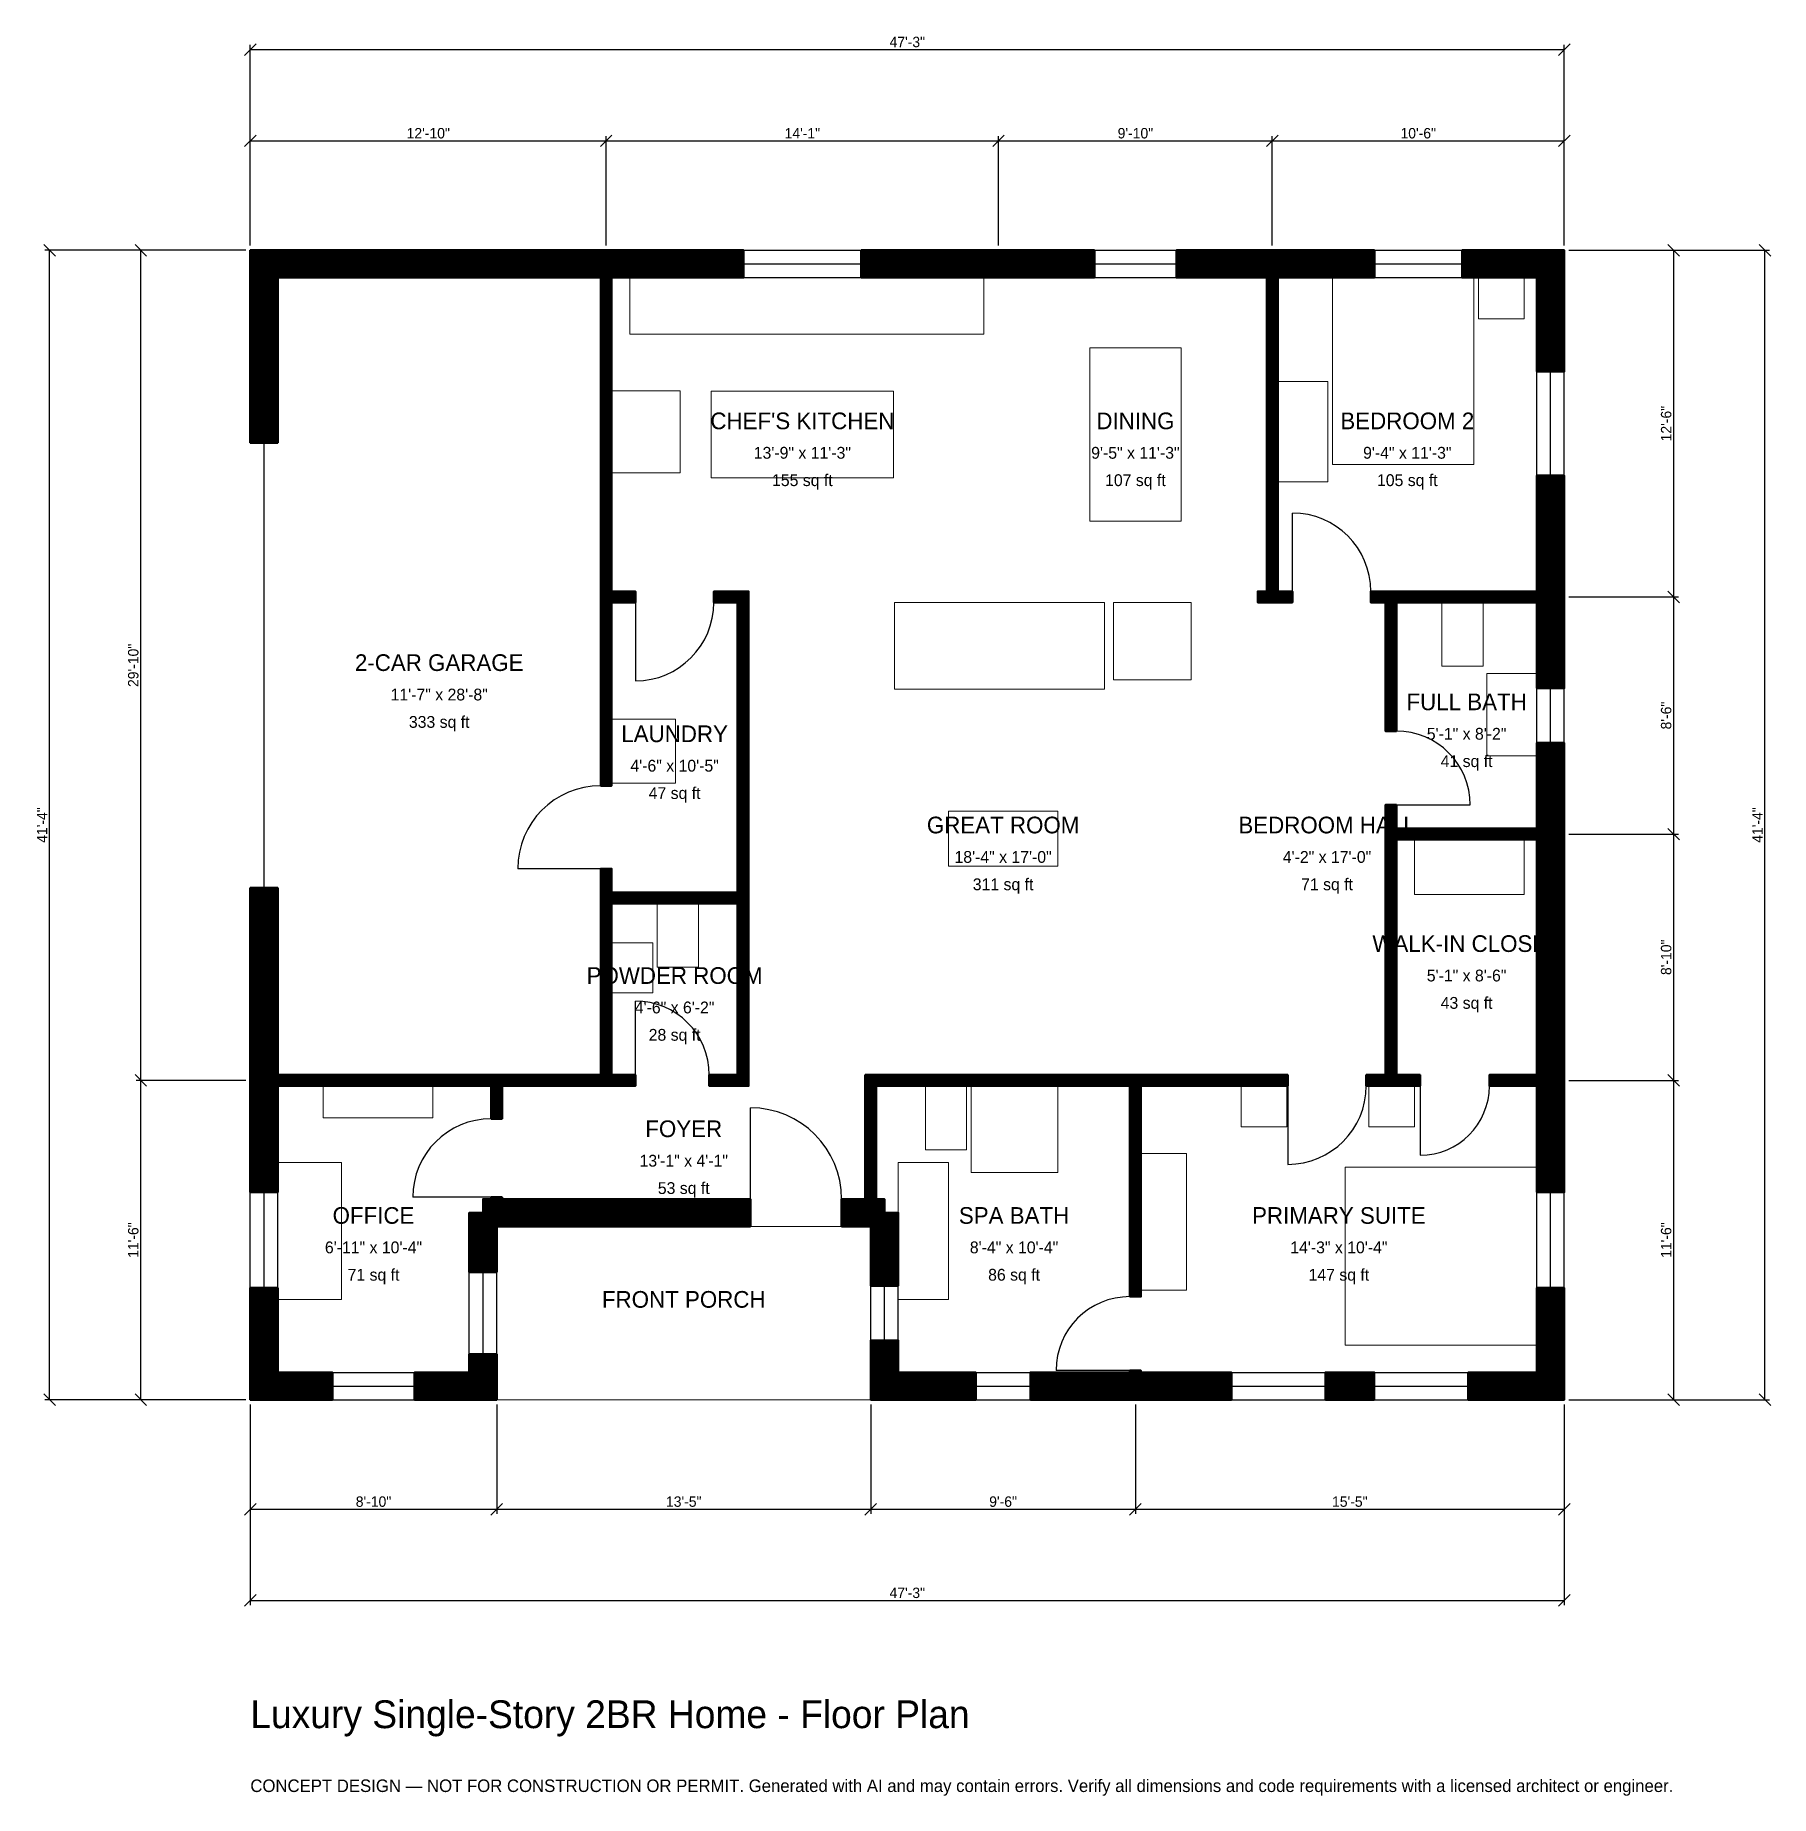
# Model space of a CAD drawing. Header units: inches. Extents: x -93 to 656, y -171 to 589.
import ezdxf
from ezdxf.enums import TextEntityAlignment as Align

# ---------------------------------------------------------------- set-up
doc = ezdxf.new("R2010")
doc.units = ezdxf.units.IN
doc.header["$MEASUREMENT"] = 0
doc.linetypes.add('DASHED', pattern=[0.6, 0.5, -0.1])
for name, color, linetype, lineweight in [('A-ANNO-DIMS', 1, 'Continuous', 13), ('A-ANNO-TEXT', 7, 'Continuous', 18), ('A-AREA-IDEN', 7, 'Continuous', 18), ('A-DOOR', 2, 'Continuous', 25), ('A-FLOR-FIXT', 9, 'Continuous', 13), ('A-FURN', 9, 'Continuous', 13), ('A-GLAZ', 4, 'Continuous', 25), ('A-SITE-PAVE', 8, 'Continuous', 13), ('A-WALL', 7, 'Continuous', 50), ('A-WALL-PATT', 8, 'Continuous', 13)]:
    doc.layers.add(name, color=color, linetype=linetype, lineweight=lineweight)
doc.dimstyles.new('PLAN', dxfattribs={"dimtxt": 4.5, "dimasz": 3, "dimexe": 2, "dimexo": 2, "dimgap": 1, "dimtad": 1, "dimdec": 0, "dimlunit": 4, "dimtsz": 2.5, "dimcen": 2.5, "dimclrd": 1, "dimclre": 1, "dimazin": 3, "dimtfac": 1, "dimtmove": 0, "dimatfit": 3})

msp = doc.modelspace()

# ---------------------------------------------------------------- hatches: boundary and pattern name
at = {"layer": 'A-WALL-PATT'}
h = msp.add_hatch(dxfattribs=at)
h.set_pattern_fill('ANSI31', color=8, scale=0.8)
h.paths.add_polyline_path([(0, 140.1575), (0, 140.1575), (0, 143.7008), (0, 220.8661), (11.811, 220.8661), (11.811, 143.7008), (11.811, 140.1575), (103.937, 140.1575), (108.6614, 140.1575), (151.1811, 140.1575), (151.1811, 214.1732), (151.1811, 218.8976), (151.1811, 229.1339), (155.9055, 229.1339), (155.9055, 218.8976), (210.2362, 218.8976), (210.2362, 344.0945), (200, 344.0945), (200, 348.8189), (210.2362, 348.8189), (214.9606, 348.8189), (214.9606, 344.0945), (214.9606, 218.8976), (214.9606, 214.1732), (214.9606, 140.1575), (214.9606, 135.4331), (210.2362, 135.4331), (198.0315, 135.4331), (198.0315, 140.1575), (210.2362, 140.1575), (210.2362, 214.1732), (155.9055, 214.1732), (155.9055, 140.1575), (166.1417, 140.1575), (166.1417, 135.4331), (155.9055, 135.4331), (151.1811, 135.4331), (108.6614, 135.4331), (108.6614, 121.2598), (103.937, 121.2598), (103.937, 135.4331), (11.811, 135.4331), (11.811, 131.8898), (11.811, 89.5669), (0, 89.5669), (0, 131.8898), (0, 135.4331), (0, 135.4331), (0, 140.1575)])
h.paths.add_polyline_path([(0, 484.252), (0, 484.252), (0, 496.063), (0, 496.063), (0, 496.063), (11.811, 496.063), (11.811, 496.063), (147.6378, 496.063), (147.6378, 496.063), (151.1811, 496.063), (151.1811, 496.063), (155.9055, 496.063), (155.9055, 496.063), (212.7953, 496.063), (212.7953, 484.252), (159.4488, 484.252), (159.4488, 484.252), (155.9055, 484.252), (155.9055, 348.8189), (166.1417, 348.8189), (166.1417, 344.0945), (155.9055, 344.0945), (155.9055, 264.9606), (151.1811, 264.9606), (151.1811, 344.0945), (151.1811, 348.8189), (151.1811, 484.252), (11.811, 484.252), (11.811, 412.9921), (0, 412.9921), (0, 484.252)])
h.paths.add_polyline_path([(316.9291, 496.063), (328.7402, 496.063), (364.1732, 496.063), (364.1732, 484.252), (328.7402, 484.252), (316.9291, 484.252), (263.5827, 484.252), (263.5827, 496.063), (316.9291, 496.063)])
h.paths.add_polyline_path([(435.0394, 496.063), (438.5827, 496.063), (438.5827, 496.063), (443.3071, 496.063), (443.3071, 496.063), (446.8504, 496.063), (485.0394, 496.063), (485.0394, 484.252), (446.8504, 484.252), (443.3071, 484.252), (443.3071, 348.8189), (449.6063, 348.8189), (449.6063, 344.0945), (443.3071, 344.0945), (438.5827, 344.0945), (434.6457, 344.0945), (434.6457, 348.8189), (438.5827, 348.8189), (438.5827, 484.252), (435.0394, 484.252), (399.6063, 484.252), (399.6063, 496.063), (435.0394, 496.063)])
h.paths.add_polyline_path([(555.1181, 496.063), (555.1181, 496.063), (566.9291, 496.063), (566.9291, 496.063), (566.9292, 496.063), (566.9292, 484.252), (566.9291, 484.252), (566.9291, 443.7008), (555.1181, 443.7008), (555.1181, 484.252), (522.8346, 484.252), (522.8346, 496.063), (555.1181, 496.063)])
h.paths.add_polyline_path([(566.9291, 352.3622), (566.9291, 352.3622), (566.9291, 348.8189), (566.9292, 348.8189), (566.9292, 344.0945), (566.9291, 344.0945), (566.9291, 307.0866), (555.1181, 307.0866), (555.1181, 340.5512), (555.1181, 340.5512), (555.1181, 344.0945), (494.4882, 344.0945), (494.4882, 288.5827), (489.7638, 288.5827), (489.7638, 344.0945), (483.4646, 344.0945), (483.4646, 348.8189), (489.7638, 348.8189), (494.4882, 348.8189), (555.1181, 348.8189), (555.1181, 398.8189), (566.9291, 398.8189), (566.9291, 352.3622)])
h.paths.add_polyline_path([(566.9291, 250), (566.9291, 246.4567), (566.9292, 246.4567), (566.9292, 241.7323), (566.9291, 241.7323), (566.9291, 238.189), (566.9291, 140.1575), (566.9292, 140.1575), (566.9292, 135.4331), (566.9291, 135.4331), (566.9291, 131.8898), (566.9291, 131.8898), (566.9291, 89.5669), (555.1181, 89.5669), (555.1181, 135.4331), (534.6457, 135.4331), (534.6457, 140.1575), (555.1181, 140.1575), (555.1181, 143.7008), (555.1181, 143.7008), (555.1181, 238.189), (555.1181, 241.7323), (494.4882, 241.7323), (494.4882, 140.1575), (504.7244, 140.1575), (504.7244, 135.4331), (494.4882, 135.4331), (489.7638, 135.4331), (481.4961, 135.4331), (481.4961, 140.1575), (489.7638, 140.1575), (489.7638, 241.7323), (489.7638, 246.4567), (489.7638, 256.6929), (494.4882, 256.6929), (494.4882, 246.4567), (555.1181, 246.4567), (555.1181, 250), (555.1181, 283.4646), (566.9291, 283.4646), (566.9291, 250)])
h.paths.add_polyline_path([(566.9291, 11.811), (566.9292, 11.811), (566.9292, 0), (566.9291, 0), (566.9291, 0), (555.1181, 0), (555.1181, 0), (525.5249, 0), (525.5249, 11.811), (555.1181, 11.811), (555.1181, 48.2283), (566.9291, 48.2283), (566.9291, 11.811)])
h.paths.add_polyline_path([(463.8451, 0), (463.8451, 11.811), (484.9738, 11.811), (484.9738, 0), (463.8451, 0)])
h.paths.add_polyline_path([(387.7953, 0), (384.252, 0), (384.252, 0), (379.5276, 0), (379.5276, 0), (375.9843, 0), (336.6142, 0), (336.6142, 11.811), (375.9843, 11.811), (379.5276, 11.811), (379.5276, 12.5984), (384.252, 12.5984), (384.252, 11.811), (387.7953, 11.811), (423.294, 11.811), (423.294, 0), (387.7953, 0)])
h.paths.add_polyline_path([(279.5276, 0), (279.5276, 0), (267.7165, 0), (267.7165, 0), (267.7165, 0), (267.7165, 11.811), (267.7165, 11.811), (267.7165, 25.5906), (279.5276, 25.5906), (279.5276, 11.811), (312.9921, 11.811), (312.9921, 0), (279.5276, 0)])
h.paths.add_polyline_path([(267.7165, 72.4409), (267.7165, 72.4409), (267.7165, 74.8031), (265.3543, 74.8031), (265.3543, 74.8031), (255.1181, 74.8031), (255.1181, 86.6142), (265.3543, 86.6142), (265.3543, 135.4331), (265.3543, 140.1575), (270.0787, 140.1575), (379.5276, 140.1575), (384.252, 140.1575), (434.6457, 140.1575), (439.3701, 140.1575), (447.6378, 140.1575), (447.6378, 135.4331), (439.3701, 135.4331), (434.6457, 135.4331), (384.252, 135.4331), (384.252, 44.4882), (379.5276, 44.4882), (379.5276, 135.4331), (270.0787, 135.4331), (270.0787, 86.6142), (273.622, 86.6142), (273.622, 80.7087), (279.5276, 80.7087), (279.5276, 49.2126), (267.7165, 49.2126), (267.7165, 72.4409)])
h.paths.add_polyline_path([(108.6614, 74.8031), (108.6614, 74.8031), (106.2993, 74.8031), (106.2993, 72.4409), (106.2992, 72.4409), (106.2992, 55.1181), (94.4882, 55.1181), (94.4882, 80.7087), (100.3937, 80.7087), (100.3937, 86.6142), (103.937, 86.6142), (103.937, 87.4016), (108.6614, 87.4016), (108.6614, 86.6142), (215.748, 86.6142), (215.748, 74.8031), (108.6614, 74.8031)])
h.paths.add_polyline_path([(106.2992, 11.811), (106.2993, 11.811), (106.2993, 0), (106.2992, 0), (106.2992, 0), (94.4882, 0), (94.4882, 0), (70.8661, 0), (70.8661, 11.811), (94.4882, 11.811), (94.4882, 19.685), (106.2992, 19.685), (106.2992, 11.811)])
h.paths.add_polyline_path([(11.811, 0), (11.811, 0), (0, 0), (0, 0), (0, 0), (0, 11.811), (0, 11.811), (0, 48.2283), (11.811, 48.2283), (11.811, 11.811), (35.4331, 11.811), (35.4331, 0), (11.811, 0)])

# ---------------------------------------------------------------- linework, layer by layer
at = {"layer": 'A-DOOR', "linetype": 'DASHED'}
msp.add_line((5.9055, 220.8661), (5.9055, 412.9921), dxfattribs=at)
at = {"layer": 'A-DOOR'}
for p, q in [((449.6063, 348.8189), (449.6063, 382.6772)), ((166.1417, 344.0945), (166.1417, 310.2362)), ((494.4882, 256.6929), (526.378, 256.6929)), ((151.1811, 229.1339), (115.3543, 229.1339)), ((166.1417, 140.1575), (166.1417, 172.0472)), ((447.6378, 135.4331), (447.6378, 101.5748)), ((504.7244, 135.4331), (504.7244, 105.5118)), ((215.748, 86.6142), (215.748, 125.9843)), ((103.937, 87.4016), (70.0787, 87.4016)), ((379.5276, 12.5984), (347.6378, 12.5984))]:
    msp.add_line(p, q, dxfattribs=at)
for centre, radius, start, end in [((449.6063, 348.8189), 33.8583, 0, 90), ((166.1417, 344.0945), 33.8583, 270, 360), ((494.4882, 256.6929), 31.8898, 0, 90), ((151.1811, 229.1339), 35.8268, 90, 180), ((166.1417, 140.1575), 31.8898, 0, 90), ((447.6378, 135.4331), 33.8583, 270, 360), ((504.7244, 135.4331), 29.9213, 270, 360), ((215.748, 86.6142), 39.3701, 0, 90), ((103.937, 87.4016), 33.8583, 90, 180), ((379.5276, 12.5984), 31.8898, 90, 180)]:
    msp.add_arc(centre, radius, start, end, dxfattribs=at)
at = {"layer": 'A-FLOR-FIXT'}
for points in [[(163.7795, 459.8425), (316.5354, 459.8425), (316.5354, 484.252), (163.7795, 484.252)], [(198.8189, 397.8346), (277.5591, 397.8346), (277.5591, 435.2362), (198.8189, 435.2362)], [(514.1732, 316.5354), (531.8898, 316.5354), (531.8898, 344.0945), (514.1732, 344.0945)], [(533.4646, 277.9528), (555.1181, 277.9528), (555.1181, 313.3858), (533.4646, 313.3858)], [(175.5906, 186.6142), (193.3071, 186.6142), (193.3071, 214.1732), (175.5906, 214.1732)], [(155.9055, 175.5906), (173.622, 175.5906), (173.622, 197.2441), (155.9055, 197.2441)], [(291.3386, 107.874), (309.0551, 107.874), (309.0551, 135.4331), (291.3386, 135.4331)], [(311.0236, 98.0315), (348.4252, 98.0315), (348.4252, 135.4331), (311.0236, 135.4331)], [(279.5276, 43.3071), (301.1811, 43.3071), (301.1811, 102.3622), (279.5276, 102.3622)]]:
    msp.add_lwpolyline(points, close=True, dxfattribs=at)
at = {"layer": 'A-FURN'}
for points in [[(466.9291, 403.5433), (527.9528, 403.5433), (527.9528, 484.252), (466.9291, 484.252)], [(529.9213, 466.5354), (549.6063, 466.5354), (549.6063, 484.252), (529.9213, 484.252)], [(362.2047, 379.1339), (401.5748, 379.1339), (401.5748, 453.937), (362.2047, 453.937)], [(155.9055, 400), (185.4331, 400), (185.4331, 435.4331), (155.9055, 435.4331)], [(443.3071, 396.063), (464.9606, 396.063), (464.9606, 439.3701), (443.3071, 439.3701)], [(277.9528, 306.6929), (368.5039, 306.6929), (368.5039, 344.0945), (277.9528, 344.0945)], [(372.4409, 310.6299), (405.9055, 310.6299), (405.9055, 344.0945), (372.4409, 344.0945)], [(155.9055, 266.1417), (183.4646, 266.1417), (183.4646, 293.7008), (155.9055, 293.7008)], [(301.1811, 230.315), (348.4252, 230.315), (348.4252, 253.937), (301.1811, 253.937)], [(502.3622, 218.1102), (549.6063, 218.1102), (549.6063, 241.7323), (502.3622, 241.7323)], [(31.4961, 121.6535), (78.7402, 121.6535), (78.7402, 135.4331), (31.4961, 135.4331)], [(427.5591, 117.7165), (447.2441, 117.7165), (447.2441, 135.4331), (427.5591, 135.4331)], [(482.6772, 117.7165), (502.3622, 117.7165), (502.3622, 135.4331), (482.6772, 135.4331)], [(11.811, 43.3071), (39.3701, 43.3071), (39.3701, 102.3622), (11.811, 102.3622)], [(384.252, 47.2441), (403.937, 47.2441), (403.937, 106.2992), (384.252, 106.2992)], [(472.4409, 23.622), (555.1181, 23.622), (555.1181, 100.3937), (472.4409, 100.3937)]]:
    msp.add_lwpolyline(points, close=True, dxfattribs=at)
at = {"layer": 'A-GLAZ'}
for p, q in [((212.7953, 496.063), (263.5827, 496.063)), ((364.1732, 496.063), (399.6063, 496.063)), ((485.0394, 496.063), (522.8346, 496.063)), ((212.7953, 490.1575), (263.5827, 490.1575)), ((364.1732, 490.1575), (399.6063, 490.1575)), ((485.0394, 490.1575), (522.8346, 490.1575)), ((212.7953, 484.252), (263.5827, 484.252)), ((364.1732, 484.252), (399.6063, 484.252)), ((485.0394, 484.252), (522.8346, 484.252)), ((555.1181, 398.8189), (555.1181, 443.7008)), ((561.0236, 398.8189), (561.0236, 443.7008)), ((566.9291, 398.8189), (566.9291, 443.7008)), ((555.1181, 283.4646), (555.1181, 307.0866)), ((561.0236, 283.4646), (561.0236, 307.0866)), ((566.9291, 283.4646), (566.9291, 307.0866)), ((0, 48.2283), (0, 89.5669)), ((5.9055, 48.2283), (5.9055, 89.5669)), ((11.811, 48.2283), (11.811, 89.5669)), ((555.1181, 48.2283), (555.1181, 89.5669)), ((561.0236, 48.2283), (561.0236, 89.5669)), ((566.9291, 48.2283), (566.9291, 89.5669)), ((94.4882, 19.685), (94.4882, 55.1181)), ((100.3937, 19.685), (100.3937, 55.1181)), ((106.2992, 19.685), (106.2992, 55.1181)), ((267.7165, 25.5906), (267.7165, 49.2126)), ((273.622, 25.5906), (273.622, 49.2126)), ((279.5276, 25.5906), (279.5276, 49.2126)), ((35.4331, 11.811), (70.8661, 11.811)), ((312.9921, 11.811), (336.6142, 11.811)), ((423.294, 11.811), (463.8451, 11.811)), ((484.9738, 11.811), (525.5249, 11.811)), ((35.4331, 5.9055), (70.8661, 5.9055)), ((35.4331, 0), (70.8661, 0)), ((312.9921, 5.9055), (336.6142, 5.9055)), ((312.9921, 0), (336.6142, 0)), ((423.294, 5.9055), (463.8451, 5.9055)), ((423.294, 0), (463.8451, 0)), ((484.9738, 5.9055), (525.5249, 5.9055)), ((484.9738, 0), (525.5249, 0))]:
    msp.add_line(p, q, dxfattribs=at)
at = {"layer": 'A-SITE-PAVE', "linetype": 'DASHED'}
msp.add_lwpolyline([(106.2992, 0), (267.7165, 0), (267.7165, 74.8031), (106.2992, 74.8031)], close=True, dxfattribs=at)
at = {"layer": 'A-WALL'}
for points in [[(0, 484.252), (0, 484.252), (0, 496.063), (0, 496.063), (0, 496.063), (11.811, 496.063), (11.811, 496.063), (147.6378, 496.063), (147.6378, 496.063), (151.1811, 496.063), (151.1811, 496.063), (155.9055, 496.063), (155.9055, 496.063), (212.7953, 496.063), (212.7953, 484.252), (159.4488, 484.252), (159.4488, 484.252), (155.9055, 484.252), (155.9055, 348.8189), (166.1417, 348.8189), (166.1417, 344.0945), (155.9055, 344.0945), (155.9055, 264.9606), (151.1811, 264.9606), (151.1811, 344.0945), (151.1811, 348.8189), (151.1811, 484.252), (11.811, 484.252), (11.811, 412.9921), (0, 412.9921), (0, 484.252)], [(316.9291, 496.063), (328.7402, 496.063), (364.1732, 496.063), (364.1732, 484.252), (328.7402, 484.252), (316.9291, 484.252), (263.5827, 484.252), (263.5827, 496.063), (316.9291, 496.063)], [(435.0394, 496.063), (438.5827, 496.063), (438.5827, 496.063), (443.3071, 496.063), (443.3071, 496.063), (446.8504, 496.063), (485.0394, 496.063), (485.0394, 484.252), (446.8504, 484.252), (443.3071, 484.252), (443.3071, 348.8189), (449.6063, 348.8189), (449.6063, 344.0945), (443.3071, 344.0945), (438.5827, 344.0945), (434.6457, 344.0945), (434.6457, 348.8189), (438.5827, 348.8189), (438.5827, 484.252), (435.0394, 484.252), (399.6063, 484.252), (399.6063, 496.063), (435.0394, 496.063)], [(555.1181, 496.063), (555.1181, 496.063), (566.9291, 496.063), (566.9291, 496.063), (566.9292, 496.063), (566.9292, 484.252), (566.9291, 484.252), (566.9291, 443.7008), (555.1181, 443.7008), (555.1181, 484.252), (522.8346, 484.252), (522.8346, 496.063), (555.1181, 496.063)], [(566.9291, 352.3622), (566.9291, 352.3622), (566.9291, 348.8189), (566.9292, 348.8189), (566.9292, 344.0945), (566.9291, 344.0945), (566.9291, 307.0866), (555.1181, 307.0866), (555.1181, 340.5512), (555.1181, 340.5512), (555.1181, 344.0945), (494.4882, 344.0945), (494.4882, 288.5827), (489.7638, 288.5827), (489.7638, 344.0945), (483.4646, 344.0945), (483.4646, 348.8189), (489.7638, 348.8189), (494.4882, 348.8189), (555.1181, 348.8189), (555.1181, 398.8189), (566.9291, 398.8189), (566.9291, 352.3622)], [(0, 140.1575), (0, 140.1575), (0, 143.7008), (0, 220.8661), (11.811, 220.8661), (11.811, 143.7008), (11.811, 140.1575), (103.937, 140.1575), (108.6614, 140.1575), (151.1811, 140.1575), (151.1811, 214.1732), (151.1811, 218.8976), (151.1811, 229.1339), (155.9055, 229.1339), (155.9055, 218.8976), (210.2362, 218.8976), (210.2362, 344.0945), (200, 344.0945), (200, 348.8189), (210.2362, 348.8189), (214.9606, 348.8189), (214.9606, 344.0945), (214.9606, 218.8976), (214.9606, 214.1732), (214.9606, 140.1575), (214.9606, 135.4331), (210.2362, 135.4331), (198.0315, 135.4331), (198.0315, 140.1575), (210.2362, 140.1575), (210.2362, 214.1732), (155.9055, 214.1732), (155.9055, 140.1575), (166.1417, 140.1575), (166.1417, 135.4331), (155.9055, 135.4331), (151.1811, 135.4331), (108.6614, 135.4331), (108.6614, 121.2598), (103.937, 121.2598), (103.937, 135.4331), (11.811, 135.4331), (11.811, 131.8898), (11.811, 89.5669), (0, 89.5669), (0, 131.8898), (0, 135.4331), (0, 135.4331), (0, 140.1575)], [(566.9291, 250), (566.9291, 246.4567), (566.9292, 246.4567), (566.9292, 241.7323), (566.9291, 241.7323), (566.9291, 238.189), (566.9291, 140.1575), (566.9292, 140.1575), (566.9292, 135.4331), (566.9291, 135.4331), (566.9291, 131.8898), (566.9291, 131.8898), (566.9291, 89.5669), (555.1181, 89.5669), (555.1181, 135.4331), (534.6457, 135.4331), (534.6457, 140.1575), (555.1181, 140.1575), (555.1181, 143.7008), (555.1181, 143.7008), (555.1181, 238.189), (555.1181, 241.7323), (494.4882, 241.7323), (494.4882, 140.1575), (504.7244, 140.1575), (504.7244, 135.4331), (494.4882, 135.4331), (489.7638, 135.4331), (481.4961, 135.4331), (481.4961, 140.1575), (489.7638, 140.1575), (489.7638, 241.7323), (489.7638, 246.4567), (489.7638, 256.6929), (494.4882, 256.6929), (494.4882, 246.4567), (555.1181, 246.4567), (555.1181, 250), (555.1181, 283.4646), (566.9291, 283.4646), (566.9291, 250)], [(267.7165, 72.4409), (267.7165, 72.4409), (267.7165, 74.8031), (265.3543, 74.8031), (265.3543, 74.8031), (255.1181, 74.8031), (255.1181, 86.6142), (265.3543, 86.6142), (265.3543, 135.4331), (265.3543, 140.1575), (270.0787, 140.1575), (379.5276, 140.1575), (384.252, 140.1575), (434.6457, 140.1575), (439.3701, 140.1575), (447.6378, 140.1575), (447.6378, 135.4331), (439.3701, 135.4331), (434.6457, 135.4331), (384.252, 135.4331), (384.252, 44.4882), (379.5276, 44.4882), (379.5276, 135.4331), (270.0787, 135.4331), (270.0787, 86.6142), (273.622, 86.6142), (273.622, 80.7087), (279.5276, 80.7087), (279.5276, 49.2126), (267.7165, 49.2126), (267.7165, 72.4409)], [(108.6614, 74.8031), (108.6614, 74.8031), (106.2993, 74.8031), (106.2993, 72.4409), (106.2992, 72.4409), (106.2992, 55.1181), (94.4882, 55.1181), (94.4882, 80.7087), (100.3937, 80.7087), (100.3937, 86.6142), (103.937, 86.6142), (103.937, 87.4016), (108.6614, 87.4016), (108.6614, 86.6142), (215.748, 86.6142), (215.748, 74.8031), (108.6614, 74.8031)], [(11.811, 0), (11.811, 0), (0, 0), (0, 0), (0, 0), (0, 11.811), (0, 11.811), (0, 48.2283), (11.811, 48.2283), (11.811, 11.811), (35.4331, 11.811), (35.4331, 0), (11.811, 0)], [(566.9291, 11.811), (566.9292, 11.811), (566.9292, 0), (566.9291, 0), (566.9291, 0), (555.1181, 0), (555.1181, 0), (525.5249, 0), (525.5249, 11.811), (555.1181, 11.811), (555.1181, 48.2283), (566.9291, 48.2283), (566.9291, 11.811)], [(279.5276, 0), (279.5276, 0), (267.7165, 0), (267.7165, 0), (267.7165, 0), (267.7165, 11.811), (267.7165, 11.811), (267.7165, 25.5906), (279.5276, 25.5906), (279.5276, 11.811), (312.9921, 11.811), (312.9921, 0), (279.5276, 0)], [(106.2992, 11.811), (106.2993, 11.811), (106.2993, 0), (106.2992, 0), (106.2992, 0), (94.4882, 0), (94.4882, 0), (70.8661, 0), (70.8661, 11.811), (94.4882, 11.811), (94.4882, 19.685), (106.2992, 19.685), (106.2992, 11.811)], [(387.7953, 0), (384.252, 0), (384.252, 0), (379.5276, 0), (379.5276, 0), (375.9843, 0), (336.6142, 0), (336.6142, 11.811), (375.9843, 11.811), (379.5276, 11.811), (379.5276, 12.5984), (384.252, 12.5984), (384.252, 11.811), (387.7953, 11.811), (423.294, 11.811), (423.294, 0), (387.7953, 0)], [(463.8451, 0), (463.8451, 11.811), (484.9738, 11.811), (484.9738, 0), (463.8451, 0)]]:
    msp.add_lwpolyline(points, close=True, dxfattribs=at)

# ---------------------------------------------------------------- texts
at = {"layer": 'A-ANNO-TEXT'}
for s, height, p in [('Luxury Single-Story 2BR Home - Floor Plan', 12, (0, -141.7323)), ('CONCEPT DESIGN — NOT FOR CONSTRUCTION OR PERMIT. Generated with AI and may contain errors. Verify all dimensions and code requirements with a licensed architect or engineer.', 5.4, (0, -169.2913))]:
    msp.add_text(s, height=height, dxfattribs=at).set_placement(p)
at = {"layer": 'A-AREA-IDEN'}
for s, height, p in [("CHEF'S KITCHEN", 7.2, (238.189, 422.4409)), ('DINING', 7.2, (381.8898, 422.4409)), ('BEDROOM 2', 7.2, (499.2126, 422.4409)), ('13\'-9" x 11\'-3"', 5.1, (238.189, 408.6614)), ('9\'-5" x 11\'-3"', 5.1, (381.8898, 408.6614)), ('9\'-4" x 11\'-3"', 5.1, (499.2126, 408.6614)), ('155 sq ft', 5.1, (238.189, 396.8504)), ('107 sq ft', 5.1, (381.8898, 396.8504)), ('105 sq ft', 5.1, (499.2126, 396.8504)), ('2-CAR GARAGE', 7.2, (81.4961, 318.1102)), ('11\'-7" x 28\'-8"', 5.1, (81.4961, 304.3307)), ('FULL BATH', 7.2, (524.8031, 301.1811)), ('333 sq ft', 5.1, (81.4961, 292.5197)), ('LAUNDRY', 7.2, (183.0709, 287.4016)), ('5\'-1" x 8\'-2"', 5.1, (524.8031, 287.4016)), ('4\'-6" x 10\'-5"', 5.1, (183.0709, 273.622)), ('41 sq ft', 5.1, (524.8031, 275.5906)), ('47 sq ft', 5.1, (183.0709, 261.811)), ('GREAT ROOM', 7.2, (324.8031, 248.0315)), ('BEDROOM HALL', 7.2, (464.5669, 248.0315)), ('18\'-4" x 17\'-0"', 5.1, (324.8031, 234.252)), ('4\'-2" x 17\'-0"', 5.1, (464.5669, 234.252)), ('311 sq ft', 5.1, (324.8031, 222.4409)), ('71 sq ft', 5.1, (464.5669, 222.4409)), ('WALK-IN CLOSET', 7.2, (524.8031, 196.8504)), ('POWDER ROOM', 7.2, (183.0709, 183.0709)), ('5\'-1" x 8\'-6"', 5.1, (524.8031, 183.0709)), ('4\'-6" x 6\'-2"', 5.1, (183.0709, 169.2913)), ('43 sq ft', 5.1, (524.8031, 171.2598)), ('28 sq ft', 5.1, (183.0709, 157.4803)), ('FOYER', 7.2, (187.0079, 116.9291)), ('13\'-1" x 4\'-1"', 5.1, (187.0079, 103.1496)), ('53 sq ft', 5.1, (187.0079, 91.3386)), ('OFFICE', 7.2, (53.1496, 79.5276)), ('SPA BATH', 7.2, (329.5276, 79.5276)), ('PRIMARY SUITE', 7.2, (469.685, 79.5276)), ('6\'-11" x 10\'-4"', 5.1, (53.1496, 65.748)), ('8\'-4" x 10\'-4"', 5.1, (329.5276, 65.748)), ('14\'-3" x 10\'-4"', 5.1, (469.685, 65.748)), ('71 sq ft', 5.1, (53.1496, 53.937)), ('86 sq ft', 5.1, (329.5276, 53.937)), ('147 sq ft', 5.1, (469.685, 53.937)), ('FRONT PORCH', 7.2, (187.0079, 43.3071))]:
    msp.add_text(s, height=height, dxfattribs=at).set_placement(p, align=Align.MIDDLE_CENTER)

# ---------------------------------------------------------------- dimensions: what is measured, and where the dimension line sits
at = {"layer": 'A-ANNO-DIMS'}
for base, p1, p2, text in [((0, 582.6772), (0, 496.063), (566.9291, 496.063), '47\'-3"'), ((0, 543.3071), (0, 496.063), (153.5433, 496.063), '12\'-10"'), ((153.5433, 543.3071), (153.5433, 496.063), (322.8346, 496.063), '14\'-1"'), ((322.8346, 543.3071), (322.8346, 496.063), (440.9449, 496.063), '9\'-10"'), ((440.9449, 543.3071), (440.9449, 496.063), (566.9291, 496.063), '10\'-6"'), ((0, -47.2441), (0, 0), (106.2992, 0), '8\'-10"'), ((0, -86.6142), (0, 0), (566.9291, 0), '47\'-3"'), ((106.2992, -47.2441), (106.2992, 0), (267.7165, 0), '13\'-5"'), ((267.7165, -47.2441), (267.7165, 0), (381.8898, 0), '9\'-6"'), ((381.8898, -47.2441), (381.8898, 0), (566.9291, 0), '15\'-5"')]:
    msp.add_linear_dim(base=base, p1=p1, p2=p2, text=text, dimstyle='PLAN', dxfattribs=at).render()
for base, p1, p2, text in [((-86.6142, 0), (0, 0), (0, 496.063), '41\'-4"'), ((-47.2441, 137.7953), (0, 137.7953), (0, 496.063), '29\'-10"'), ((614.1732, 346.4567), (566.9291, 346.4567), (566.9291, 496.063), '12\'-6"'), ((653.5433, 0), (566.9291, 0), (566.9291, 496.063), '41\'-4"'), ((614.1732, 244.0945), (566.9291, 244.0945), (566.9291, 346.4567), '8\'-6"'), ((614.1732, 137.7953), (566.9291, 137.7953), (566.9291, 244.0945), '8\'-10"'), ((-47.2441, 0), (0, 0), (0, 137.7953), '11\'-6"'), ((614.1732, 0), (566.9291, 0), (566.9291, 137.7953), '11\'-6"')]:
    msp.add_linear_dim(base=base, p1=p1, p2=p2, angle=90, text=text, dimstyle='PLAN', dxfattribs=at).render()

doc.saveas('drawing.dxf')
